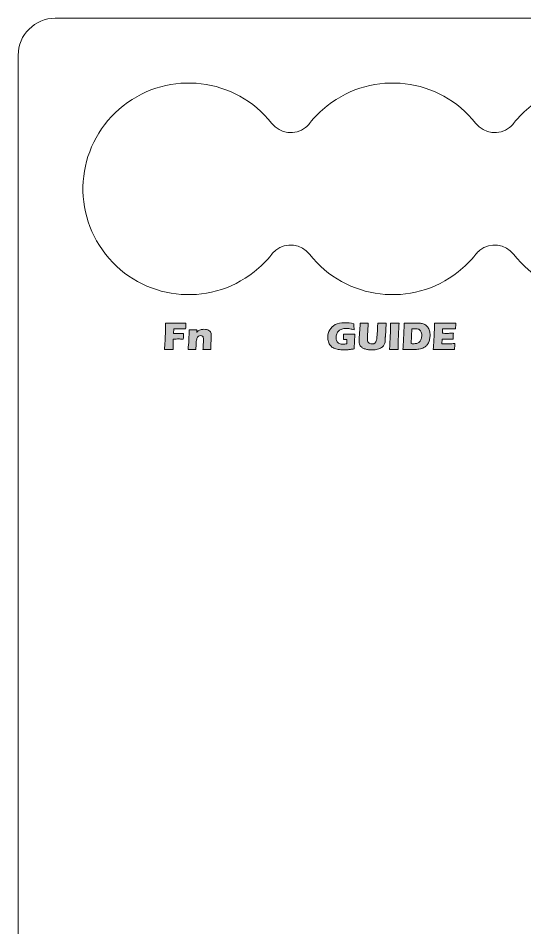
# Model space of a CAD drawing. Header units: millimetres. Extents: x 442 to 758, y 352 to 548.
# Drawn here: x 442.3 to 496.9, y 450.3 to 548.3 of the extents above; entities that cross this region are included whole.
import ezdxf

# ---------------------------------------------------------------- set-up
doc = ezdxf.new("R2010")
doc.units = ezdxf.units.MM
doc.header["$MEASUREMENT"] = 0

# ---------------------------------------------------------------- blocks, each defined once
blk = doc.blocks.new('block 2')
at = {"color": 7, "lineweight": 9, "true_color": 0xffffff}
blk.add_open_spline([(495.679, 536.988), (496.237, 537.696), (496.876, 538.336), (497.584, 538.893), (502.531, 542.788), (509.699, 541.935), (513.593, 536.988), (514.482, 535.86), (516.116, 535.665), (517.244, 536.553), (517.406, 536.681), (517.552, 536.826), (517.679, 536.988), (518.237, 537.696), (518.876, 538.336), (519.584, 538.893), (524.531, 542.788), (531.699, 541.935), (535.593, 536.988), (539.488, 532.041), (538.635, 524.874), (533.688, 520.979), (528.741, 517.084), (521.574, 517.937), (517.679, 522.884), (516.791, 524.012), (515.156, 524.207), (514.028, 523.319), (513.866, 523.192), (513.72, 523.046), (513.593, 522.884), (513.036, 522.176), (512.396, 521.536), (511.688, 520.979), (506.741, 517.084), (499.574, 517.937), (495.679, 522.884), (494.791, 524.012), (493.156, 524.207), (492.028, 523.319), (491.866, 523.192), (491.72, 523.046), (491.593, 522.884), (491.036, 522.176), (490.396, 521.536), (489.688, 520.979), (484.741, 517.084), (477.574, 517.937), (473.679, 522.884), (472.791, 524.012), (471.156, 524.207), (470.028, 523.319), (469.866, 523.192), (469.72, 523.046), (469.593, 522.884), (469.036, 522.176), (468.396, 521.536), (467.688, 520.979), (462.741, 517.084), (455.574, 517.937), (451.679, 522.884), (447.784, 527.831), (448.637, 534.999), (453.584, 538.893), (458.531, 542.788), (465.699, 541.935), (469.593, 536.988), (470.482, 535.86), (472.116, 535.665), (473.244, 536.553), (473.406, 536.681), (473.552, 536.826), (473.679, 536.988), (474.237, 537.696), (474.876, 538.336), (475.584, 538.893), (480.531, 542.788), (487.699, 541.935), (491.593, 536.988), (492.482, 535.86), (494.116, 535.665), (495.244, 536.553), (495.406, 536.681), (495.552, 536.826), (495.679, 536.988)], degree=3, knots=[0, 0, 0, 0, 1, 1, 1, 2, 2, 2, 3, 3, 3, 4, 4, 4, 5, 5, 5, 6, 6, 6, 7, 7, 7, 8, 8, 8, 9, 9, 9, 10, 10, 10, 11, 11, 11, 12, 12, 12, 13, 13, 13, 14, 14, 14, 15, 15, 15, 16, 16, 16, 17, 17, 17, 18, 18, 18, 19, 19, 19, 20, 20, 20, 21, 21, 21, 22, 22, 22, 23, 23, 23, 24, 24, 24, 25, 25, 25, 26, 26, 26, 27, 27, 27, 28, 28, 28, 28], dxfattribs=at)
blk = doc.blocks.new('block 3')
at = {"color": 7, "lineweight": 9, "true_color": 0xffffff}
blk.add_open_spline([(754.251, 548.321), (754.251, 548.321), (446.251, 548.321), (446.251, 548.321), (444.042, 548.321), (442.251, 546.53), (442.251, 544.321), (442.251, 544.321), (442.251, 356.321), (442.251, 356.321), (442.251, 354.112), (444.042, 352.321), (446.251, 352.321), (446.251, 352.321), (754.251, 352.321), (754.251, 352.321), (756.461, 352.321), (758.251, 354.112), (758.251, 356.321), (758.251, 356.321), (758.251, 544.321), (758.251, 544.321), (758.251, 546.53), (756.461, 548.321), (754.251, 548.321)], degree=3, knots=[0, 0, 0, 0, 1, 1, 1, 2, 2, 2, 3, 3, 3, 4, 4, 4, 5, 5, 5, 6, 6, 6, 7, 7, 7, 8, 8, 8, 8], dxfattribs=at)
blk = doc.blocks.new('block 26')
at = {"true_color": 0xffffff}
h = blk.add_hatch(color=7, dxfattribs=at)
h.dxf.hatch_style = 2
edge = h.paths.add_edge_path()
edge.add_spline(control_points=[(458.02, 512.637), (458.049, 512.917), (458.069, 513.142), (458.08, 513.311), (458.096, 513.562), (458.112, 513.907), (458.127, 514.346), (458.142, 514.785), (458.15, 515.08), (458.15, 515.232), (458.15, 515.232), (458.15, 515.459), (458.15, 515.459), (458.565, 515.456), (458.95, 515.455), (459.307, 515.455), (459.667, 515.455), (460.013, 515.456), (460.345, 515.459), (460.323, 515.142), (460.312, 514.935), (460.312, 514.837), (460.312, 514.837), (460.132, 514.843), (460.132, 514.843), (460.132, 514.843), (459.987, 514.845), (459.987, 514.845), (459.987, 514.845), (459.843, 514.847), (459.843, 514.847), (459.843, 514.847), (459.436, 514.847), (459.436, 514.847), (459.389, 514.847), (459.252, 514.846), (459.024, 514.843), (459.024, 514.843), (459.006, 514.361), (459.006, 514.361), (459.006, 514.361), (459.305, 514.355), (459.305, 514.355), (459.305, 514.355), (459.64, 514.355), (459.64, 514.355), (459.737, 514.355), (459.884, 514.357), (460.083, 514.361), (460.067, 514.101), (460.06, 513.897), (460.06, 513.75), (459.838, 513.756), (459.674, 513.76), (459.566, 513.76), (459.385, 513.76), (459.187, 513.756), (458.972, 513.75), (458.972, 513.75), (458.951, 513.005), (458.951, 513.005), (458.951, 513.005), (458.949, 512.728), (458.949, 512.728), (458.949, 512.728), (458.949, 512.637), (458.949, 512.637), (458.949, 512.637), (458.504, 512.642), (458.504, 512.642), (458.469, 512.642), (458.308, 512.64), (458.02, 512.637)], knot_values=[0, 0, 0, 0, 1, 1, 1, 2, 2, 2, 3, 3, 3, 4, 4, 4, 5, 5, 5, 6, 6, 6, 7, 7, 7, 8, 8, 8, 9, 9, 9, 10, 10, 10, 11, 11, 11, 12, 12, 12, 13, 13, 13, 14, 14, 14, 15, 15, 15, 16, 16, 16, 17, 17, 17, 18, 18, 18, 19, 19, 19, 20, 20, 20, 21, 21, 21, 22, 22, 22, 23, 23, 23, 24, 24, 24, 24], degree=3, periodic=1)
h = blk.add_hatch(color=7, dxfattribs=at)
h.dxf.hatch_style = 2
edge = h.paths.add_edge_path()
edge.add_spline(control_points=[(460.564, 512.637), (460.604, 512.95), (460.634, 513.296), (460.655, 513.674), (460.676, 514.052), (460.689, 514.41), (460.693, 514.748), (460.859, 514.745), (461.002, 514.744), (461.122, 514.744), (461.261, 514.744), (461.395, 514.745), (461.523, 514.748), (461.523, 514.748), (461.503, 514.467), (461.503, 514.467), (461.548, 514.518), (461.587, 514.558), (461.62, 514.588), (461.653, 514.617), (461.694, 514.646), (461.743, 514.675), (461.792, 514.703), (461.844, 514.726), (461.899, 514.744), (461.955, 514.762), (462.015, 514.776), (462.08, 514.786), (462.146, 514.796), (462.214, 514.802), (462.286, 514.802), (462.385, 514.802), (462.482, 514.791), (462.576, 514.77), (462.671, 514.748), (462.75, 514.718), (462.813, 514.679), (462.876, 514.639), (462.93, 514.59), (462.972, 514.532), (463.015, 514.473), (463.043, 514.41), (463.057, 514.343), (463.071, 514.275), (463.078, 514.206), (463.078, 514.134), (463.078, 514.082), (463.072, 513.969), (463.061, 513.795), (463.061, 513.795), (463.025, 513.047), (463.025, 513.047), (463.018, 512.899), (463.015, 512.763), (463.015, 512.637), (462.876, 512.64), (462.746, 512.642), (462.625, 512.642), (462.461, 512.642), (462.311, 512.64), (462.176, 512.637), (462.189, 512.763), (462.202, 512.949), (462.216, 513.197), (462.23, 513.444), (462.237, 513.618), (462.237, 513.719), (462.237, 513.874), (462.207, 513.983), (462.147, 514.044), (462.087, 514.105), (462.011, 514.136), (461.92, 514.136), (461.84, 514.136), (461.765, 514.11), (461.694, 514.058), (461.623, 514.005), (461.568, 513.929), (461.529, 513.829), (461.491, 513.729), (461.463, 513.565), (461.447, 513.336), (461.432, 513.107), (461.421, 512.874), (461.415, 512.637), (461.278, 512.64), (461.143, 512.642), (461.012, 512.642), (460.875, 512.642), (460.725, 512.64), (460.564, 512.637)], knot_values=[0, 0, 0, 0, 1, 1, 1, 2, 2, 2, 3, 3, 3, 4, 4, 4, 5, 5, 5, 6, 6, 6, 7, 7, 7, 8, 8, 8, 9, 9, 9, 10, 10, 10, 11, 11, 11, 12, 12, 12, 13, 13, 13, 14, 14, 14, 15, 15, 15, 16, 16, 16, 17, 17, 17, 18, 18, 18, 19, 19, 19, 20, 20, 20, 21, 21, 21, 22, 22, 22, 23, 23, 23, 24, 24, 24, 25, 25, 25, 26, 26, 26, 27, 27, 27, 28, 28, 28, 29, 29, 29, 30, 30, 30, 30], degree=3, periodic=1)
at = {"lineweight": 0}
for points, knots in [([(458.02, 512.637), (458.049, 512.917), (458.069, 513.142), (458.08, 513.311), (458.096, 513.562), (458.112, 513.907), (458.127, 514.346), (458.142, 514.785), (458.15, 515.08), (458.15, 515.232), (458.15, 515.232), (458.15, 515.459), (458.15, 515.459), (458.565, 515.456), (458.95, 515.455), (459.307, 515.455), (459.667, 515.455), (460.013, 515.456), (460.345, 515.459), (460.323, 515.142), (460.312, 514.935), (460.312, 514.837), (460.312, 514.837), (460.132, 514.843), (460.132, 514.843), (460.132, 514.843), (459.987, 514.845), (459.987, 514.845), (459.987, 514.845), (459.843, 514.847), (459.843, 514.847), (459.843, 514.847), (459.436, 514.847), (459.436, 514.847), (459.389, 514.847), (459.252, 514.846), (459.024, 514.843), (459.024, 514.843), (459.006, 514.361), (459.006, 514.361), (459.006, 514.361), (459.305, 514.355), (459.305, 514.355), (459.305, 514.355), (459.64, 514.355), (459.64, 514.355), (459.737, 514.355), (459.884, 514.357), (460.083, 514.361), (460.067, 514.101), (460.06, 513.897), (460.06, 513.75), (459.838, 513.756), (459.674, 513.76), (459.566, 513.76), (459.385, 513.76), (459.187, 513.756), (458.972, 513.75), (458.972, 513.75), (458.951, 513.005), (458.951, 513.005), (458.951, 513.005), (458.949, 512.728), (458.949, 512.728), (458.949, 512.728), (458.949, 512.637), (458.949, 512.637), (458.949, 512.637), (458.504, 512.642), (458.504, 512.642), (458.469, 512.642), (458.308, 512.64), (458.02, 512.637)], [0, 0, 0, 0, 1, 1, 1, 2, 2, 2, 3, 3, 3, 4, 4, 4, 5, 5, 5, 6, 6, 6, 7, 7, 7, 8, 8, 8, 9, 9, 9, 10, 10, 10, 11, 11, 11, 12, 12, 12, 13, 13, 13, 14, 14, 14, 15, 15, 15, 16, 16, 16, 17, 17, 17, 18, 18, 18, 19, 19, 19, 20, 20, 20, 21, 21, 21, 22, 22, 22, 23, 23, 23, 24, 24, 24, 24]), ([(460.564, 512.637), (460.604, 512.95), (460.634, 513.296), (460.655, 513.674), (460.676, 514.052), (460.689, 514.41), (460.693, 514.748), (460.859, 514.745), (461.002, 514.744), (461.122, 514.744), (461.261, 514.744), (461.395, 514.745), (461.523, 514.748), (461.523, 514.748), (461.503, 514.467), (461.503, 514.467), (461.548, 514.518), (461.587, 514.558), (461.62, 514.588), (461.653, 514.617), (461.694, 514.646), (461.743, 514.675), (461.792, 514.703), (461.844, 514.726), (461.899, 514.744), (461.955, 514.762), (462.015, 514.776), (462.08, 514.786), (462.146, 514.796), (462.214, 514.802), (462.286, 514.802), (462.385, 514.802), (462.482, 514.791), (462.576, 514.77), (462.671, 514.748), (462.75, 514.718), (462.813, 514.679), (462.876, 514.639), (462.93, 514.59), (462.972, 514.532), (463.015, 514.473), (463.043, 514.41), (463.057, 514.343), (463.071, 514.275), (463.078, 514.206), (463.078, 514.134), (463.078, 514.082), (463.072, 513.969), (463.061, 513.795), (463.061, 513.795), (463.025, 513.047), (463.025, 513.047), (463.018, 512.899), (463.015, 512.763), (463.015, 512.637), (462.876, 512.64), (462.746, 512.642), (462.625, 512.642), (462.461, 512.642), (462.311, 512.64), (462.176, 512.637), (462.189, 512.763), (462.202, 512.949), (462.216, 513.197), (462.23, 513.444), (462.237, 513.618), (462.237, 513.719), (462.237, 513.874), (462.207, 513.983), (462.147, 514.044), (462.087, 514.105), (462.011, 514.136), (461.92, 514.136), (461.84, 514.136), (461.765, 514.11), (461.694, 514.058), (461.623, 514.005), (461.568, 513.929), (461.529, 513.829), (461.491, 513.729), (461.463, 513.565), (461.447, 513.336), (461.432, 513.107), (461.421, 512.874), (461.415, 512.637), (461.278, 512.64), (461.143, 512.642), (461.012, 512.642), (460.875, 512.642), (460.725, 512.64), (460.564, 512.637)], [0, 0, 0, 0, 1, 1, 1, 2, 2, 2, 3, 3, 3, 4, 4, 4, 5, 5, 5, 6, 6, 6, 7, 7, 7, 8, 8, 8, 9, 9, 9, 10, 10, 10, 11, 11, 11, 12, 12, 12, 13, 13, 13, 14, 14, 14, 15, 15, 15, 16, 16, 16, 17, 17, 17, 18, 18, 18, 19, 19, 19, 20, 20, 20, 21, 21, 21, 22, 22, 22, 23, 23, 23, 24, 24, 24, 25, 25, 25, 26, 26, 26, 27, 27, 27, 28, 28, 28, 29, 29, 29, 30, 30, 30, 30])]:
    blk.add_open_spline(points, degree=3, knots=knots, dxfattribs=at)
blk = doc.blocks.new('block 27')
at = {"true_color": 0xffffff}
h = blk.add_hatch(color=7, dxfattribs=at)
h.dxf.hatch_style = 2
edge = h.paths.add_edge_path()
edge.add_spline(control_points=[(477.345, 514.283), (477.534, 514.28), (477.714, 514.279), (477.885, 514.279), (478.177, 514.279), (478.406, 514.28), (478.571, 514.283), (478.553, 514.094), (478.535, 513.827), (478.516, 513.481), (478.498, 513.135), (478.487, 512.874), (478.482, 512.697), (478.324, 512.668), (478.192, 512.647), (478.088, 512.634), (477.984, 512.621), (477.859, 512.61), (477.713, 512.599), (477.567, 512.589), (477.437, 512.584), (477.322, 512.584), (477.135, 512.584), (476.951, 512.599), (476.771, 512.629), (476.59, 512.659), (476.428, 512.708), (476.286, 512.776), (476.143, 512.843), (476.024, 512.935), (475.929, 513.051), (475.834, 513.167), (475.761, 513.304), (475.709, 513.462), (475.657, 513.621), (475.632, 513.785), (475.632, 513.954), (475.632, 514.234), (475.701, 514.494), (475.84, 514.733), (475.98, 514.973), (476.18, 515.163), (476.441, 515.303), (476.702, 515.443), (477.039, 515.513), (477.453, 515.513), (477.754, 515.513), (478.089, 515.476), (478.455, 515.403), (478.455, 515.202), (478.464, 514.978), (478.482, 514.731), (478.383, 514.764), (478.303, 514.79), (478.241, 514.807), (478.18, 514.824), (478.108, 514.84), (478.026, 514.854), (477.944, 514.869), (477.866, 514.88), (477.793, 514.886), (477.719, 514.893), (477.653, 514.897), (477.595, 514.897), (477.444, 514.897), (477.3, 514.875), (477.165, 514.832), (477.03, 514.788), (476.914, 514.721), (476.817, 514.631), (476.72, 514.541), (476.647, 514.433), (476.599, 514.308), (476.551, 514.182), (476.527, 514.05), (476.527, 513.911), (476.527, 513.769), (476.554, 513.642), (476.609, 513.531), (476.664, 513.421), (476.752, 513.336), (476.872, 513.278), (476.992, 513.22), (477.125, 513.191), (477.273, 513.191), (477.395, 513.191), (477.53, 513.209), (477.676, 513.245), (477.676, 513.245), (477.699, 513.694), (477.699, 513.694), (477.61, 513.698), (477.557, 513.7), (477.54, 513.7), (477.54, 513.7), (477.32, 513.698), (477.32, 513.698), (477.32, 513.698), (477.335, 513.952), (477.335, 513.952), (477.336, 513.98), (477.338, 514.019), (477.341, 514.071), (477.344, 514.123), (477.345, 514.193), (477.345, 514.283)], knot_values=[0, 0, 0, 0, 1, 1, 1, 2, 2, 2, 3, 3, 3, 4, 4, 4, 5, 5, 5, 6, 6, 6, 7, 7, 7, 8, 8, 8, 9, 9, 9, 10, 10, 10, 11, 11, 11, 12, 12, 12, 13, 13, 13, 14, 14, 14, 15, 15, 15, 16, 16, 16, 17, 17, 17, 18, 18, 18, 19, 19, 19, 20, 20, 20, 21, 21, 21, 22, 22, 22, 23, 23, 23, 24, 24, 24, 25, 25, 25, 26, 26, 26, 27, 27, 27, 28, 28, 28, 29, 29, 29, 30, 30, 30, 31, 31, 31, 32, 32, 32, 33, 33, 33, 34, 34, 34, 35, 35, 35, 35], degree=3, periodic=1)
h = blk.add_hatch(color=7, dxfattribs=at)
h.dxf.hatch_style = 2
edge = h.paths.add_edge_path()
edge.add_spline(control_points=[(479.113, 515.459), (479.328, 515.456), (479.479, 515.455), (479.568, 515.455), (479.678, 515.455), (479.824, 515.456), (480.008, 515.459), (480.008, 515.459), (479.946, 514.58), (479.946, 514.58), (479.934, 514.415), (479.925, 514.26), (479.918, 514.115), (479.912, 513.971), (479.909, 513.871), (479.909, 513.816), (479.909, 513.711), (479.917, 513.623), (479.932, 513.553), (479.947, 513.483), (479.974, 513.423), (480.014, 513.374), (480.054, 513.325), (480.11, 513.289), (480.181, 513.264), (480.252, 513.239), (480.326, 513.227), (480.403, 513.227), (480.469, 513.227), (480.531, 513.236), (480.589, 513.254), (480.634, 513.268), (480.675, 513.289), (480.71, 513.315), (480.742, 513.34), (480.77, 513.368), (480.793, 513.401), (480.822, 513.441), (480.847, 513.49), (480.87, 513.549), (480.892, 513.605), (480.908, 513.677), (480.919, 513.766), (480.932, 513.856), (480.948, 514.061), (480.969, 514.381), (480.987, 514.653), (481, 514.903), (481.01, 515.129), (481.018, 515.349), (481.026, 515.459), (481.033, 515.459), (481.241, 515.459), (481.405, 515.459), (481.525, 515.459), (481.525, 515.459), (481.944, 515.459), (481.944, 515.459), (481.944, 515.459), (481.844, 513.991), (481.844, 513.991), (481.842, 513.964), (481.842, 513.941), (481.842, 513.923), (481.836, 513.637), (481.819, 513.434), (481.789, 513.316), (481.759, 513.199), (481.71, 513.096), (481.641, 513.01), (481.572, 512.923), (481.472, 512.844), (481.339, 512.775), (481.207, 512.705), (481.057, 512.656), (480.889, 512.627), (480.72, 512.598), (480.55, 512.584), (480.378, 512.584), (480.224, 512.584), (480.075, 512.595), (479.931, 512.617), (479.799, 512.639), (479.68, 512.671), (479.573, 512.713), (479.467, 512.755), (479.375, 512.804), (479.296, 512.861), (479.225, 512.913), (479.17, 512.966), (479.131, 513.021), (479.093, 513.075), (479.062, 513.14), (479.04, 513.216), (479.015, 513.302), (479.003, 513.393), (479.003, 513.491), (479.003, 513.524), (479.004, 513.574), (479.007, 513.641), (479.01, 513.708), (479.016, 513.804), (479.026, 513.929), (479.026, 513.929), (479.053, 514.26), (479.053, 514.26), (479.06, 514.347), (479.067, 514.474), (479.076, 514.642), (479.076, 514.642), (479.113, 515.459), (479.113, 515.459)], knot_values=[0, 0, 0, 0, 1, 1, 1, 2, 2, 2, 3, 3, 3, 4, 4, 4, 5, 5, 5, 6, 6, 6, 7, 7, 7, 8, 8, 8, 9, 9, 9, 10, 10, 10, 11, 11, 11, 12, 12, 12, 13, 13, 13, 14, 14, 14, 15, 15, 15, 16, 16, 16, 17, 17, 17, 18, 18, 18, 19, 19, 19, 20, 20, 20, 21, 21, 21, 22, 22, 22, 23, 23, 23, 24, 24, 24, 25, 25, 25, 26, 26, 26, 27, 27, 27, 28, 28, 28, 29, 29, 29, 30, 30, 30, 31, 31, 31, 32, 32, 32, 33, 33, 33, 34, 34, 34, 35, 35, 35, 36, 36, 36, 37, 37, 37, 37], degree=3, periodic=1)
h = blk.add_hatch(color=7, dxfattribs=at)
h.dxf.hatch_style = 2
edge = h.paths.add_edge_path()
edge.add_spline(control_points=[(482.288, 512.637), (482.367, 513.744), (482.407, 514.596), (482.407, 515.192), (482.407, 515.192), (482.405, 515.459), (482.405, 515.459), (482.646, 515.456), (482.807, 515.455), (482.889, 515.455), (482.926, 515.455), (483.074, 515.456), (483.333, 515.459), (483.309, 515.149), (483.288, 514.855), (483.273, 514.578), (483.254, 514.193), (483.24, 513.832), (483.232, 513.496), (483.224, 513.161), (483.219, 512.874), (483.219, 512.637), (483.219, 512.637), (482.796, 512.642), (482.796, 512.642), (482.713, 512.642), (482.544, 512.64), (482.288, 512.637)], knot_values=[0, 0, 0, 0, 1, 1, 1, 2, 2, 2, 3, 3, 3, 4, 4, 4, 5, 5, 5, 6, 6, 6, 7, 7, 7, 8, 8, 8, 9, 9, 9, 9], degree=3, periodic=1)
h = blk.add_hatch(color=7, dxfattribs=at)
h.dxf.hatch_style = 2
edge = h.paths.add_edge_path()
edge.add_spline(control_points=[(483.73, 512.637), (483.761, 512.952), (483.782, 513.203), (483.793, 513.392), (483.809, 513.673), (483.826, 514.037), (483.843, 514.483), (483.855, 514.825), (483.861, 515.07), (483.861, 515.217), (483.861, 515.217), (483.861, 515.459), (483.861, 515.459), (484.022, 515.455), (484.162, 515.453), (484.279, 515.453), (484.392, 515.453), (484.54, 515.456), (484.723, 515.462), (484.906, 515.468), (485.078, 515.471), (485.24, 515.471), (485.424, 515.471), (485.586, 515.46), (485.725, 515.438), (485.865, 515.416), (485.994, 515.371), (486.115, 515.302), (486.235, 515.233), (486.336, 515.143), (486.418, 515.031), (486.499, 514.919), (486.561, 514.789), (486.604, 514.639), (486.646, 514.49), (486.668, 514.336), (486.668, 514.177), (486.668, 514.022), (486.651, 513.872), (486.618, 513.728), (486.585, 513.584), (486.539, 513.454), (486.48, 513.338), (486.42, 513.222), (486.351, 513.123), (486.272, 513.039), (486.193, 512.956), (486.102, 512.885), (486, 512.826), (485.924, 512.781), (485.848, 512.747), (485.771, 512.722), (485.693, 512.697), (485.588, 512.677), (485.454, 512.662), (485.305, 512.646), (485.137, 512.637), (484.948, 512.637), (484.948, 512.637), (484.113, 512.644), (484.113, 512.644), (484.034, 512.644), (483.907, 512.642), (483.73, 512.637)], knot_values=[0, 0, 0, 0, 1, 1, 1, 2, 2, 2, 3, 3, 3, 4, 4, 4, 5, 5, 5, 6, 6, 6, 7, 7, 7, 8, 8, 8, 9, 9, 9, 10, 10, 10, 11, 11, 11, 12, 12, 12, 13, 13, 13, 14, 14, 14, 15, 15, 15, 16, 16, 16, 17, 17, 17, 18, 18, 18, 19, 19, 19, 20, 20, 20, 21, 21, 21, 21], degree=3, periodic=1)
edge = h.paths.add_edge_path()
edge.add_spline(control_points=[(484.624, 513.26), (484.7, 513.253), (484.779, 513.249), (484.862, 513.249), (485.002, 513.249), (485.127, 513.262), (485.238, 513.286), (485.348, 513.311), (485.445, 513.364), (485.528, 513.446), (485.611, 513.527), (485.673, 513.631), (485.713, 513.759), (485.753, 513.886), (485.773, 514.017), (485.773, 514.151), (485.773, 514.315), (485.743, 514.453), (485.684, 514.565), (485.624, 514.677), (485.546, 514.755), (485.447, 514.8), (485.348, 514.844), (485.214, 514.866), (485.045, 514.866), (484.946, 514.866), (484.829, 514.862), (484.694, 514.853), (484.694, 514.853), (484.624, 513.26), (484.624, 513.26)], knot_values=[0, 0, 0, 0, 1, 1, 1, 2, 2, 2, 3, 3, 3, 4, 4, 4, 5, 5, 5, 6, 6, 6, 7, 7, 7, 8, 8, 8, 9, 9, 9, 10, 10, 10, 10], degree=3, periodic=1)
h = blk.add_hatch(color=7, dxfattribs=at)
h.dxf.hatch_style = 2
edge = h.paths.add_edge_path()
edge.add_spline(control_points=[(486.998, 512.637), (487.033, 512.993), (487.058, 513.291), (487.074, 513.53), (487.09, 513.77), (487.106, 514.089), (487.122, 514.486), (487.138, 514.884), (487.145, 515.148), (487.145, 515.277), (487.145, 515.277), (487.143, 515.459), (487.143, 515.459), (487.469, 515.456), (487.862, 515.455), (488.324, 515.455), (488.749, 515.455), (489.125, 515.456), (489.45, 515.459), (489.45, 515.459), (489.446, 515.391), (489.446, 515.391), (489.444, 515.375), (489.441, 515.315), (489.435, 515.212), (489.435, 515.212), (489.423, 514.987), (489.423, 514.987), (489.42, 514.939), (489.419, 514.89), (489.419, 514.841), (489.153, 514.852), (488.93, 514.857), (488.749, 514.857), (488.551, 514.857), (488.417, 514.857), (488.347, 514.856), (488.278, 514.856), (488.169, 514.853), (488.022, 514.847), (488.022, 514.847), (487.996, 514.372), (487.996, 514.372), (488.159, 514.368), (488.348, 514.366), (488.565, 514.366), (488.642, 514.366), (488.848, 514.37), (489.181, 514.38), (489.167, 514.204), (489.154, 513.993), (489.142, 513.75), (488.903, 513.752), (488.721, 513.754), (488.592, 513.754), (488.402, 513.754), (488.19, 513.749), (487.954, 513.739), (487.954, 513.739), (487.93, 513.237), (487.93, 513.237), (487.93, 513.237), (488.167, 513.237), (488.167, 513.237), (488.237, 513.237), (488.383, 513.239), (488.603, 513.243), (488.603, 513.243), (489.031, 513.253), (489.031, 513.253), (489.094, 513.255), (489.2, 513.26), (489.349, 513.27), (489.332, 513.066), (489.318, 512.855), (489.307, 512.637), (488.971, 512.64), (488.602, 512.642), (488.201, 512.642), (488.201, 512.642), (487.292, 512.64), (487.292, 512.64), (487.292, 512.64), (486.998, 512.637), (486.998, 512.637)], knot_values=[0, 0, 0, 0, 1, 1, 1, 2, 2, 2, 3, 3, 3, 4, 4, 4, 5, 5, 5, 6, 6, 6, 7, 7, 7, 8, 8, 8, 9, 9, 9, 10, 10, 10, 11, 11, 11, 12, 12, 12, 13, 13, 13, 14, 14, 14, 15, 15, 15, 16, 16, 16, 17, 17, 17, 18, 18, 18, 19, 19, 19, 20, 20, 20, 21, 21, 21, 22, 22, 22, 23, 23, 23, 24, 24, 24, 25, 25, 25, 26, 26, 26, 27, 27, 27, 28, 28, 28, 28], degree=3, periodic=1)
at = {"lineweight": 0}
for points, knots in [([(477.345, 514.283), (477.534, 514.28), (477.714, 514.279), (477.885, 514.279), (478.177, 514.279), (478.406, 514.28), (478.571, 514.283), (478.553, 514.094), (478.535, 513.827), (478.516, 513.481), (478.498, 513.135), (478.487, 512.874), (478.482, 512.697), (478.324, 512.668), (478.192, 512.647), (478.088, 512.634), (477.984, 512.621), (477.859, 512.61), (477.713, 512.599), (477.567, 512.589), (477.437, 512.584), (477.322, 512.584), (477.135, 512.584), (476.951, 512.599), (476.771, 512.629), (476.59, 512.659), (476.428, 512.708), (476.286, 512.776), (476.143, 512.843), (476.024, 512.935), (475.929, 513.051), (475.834, 513.167), (475.761, 513.304), (475.709, 513.462), (475.657, 513.621), (475.632, 513.785), (475.632, 513.954), (475.632, 514.234), (475.701, 514.494), (475.84, 514.733), (475.98, 514.973), (476.18, 515.163), (476.441, 515.303), (476.702, 515.443), (477.039, 515.513), (477.453, 515.513), (477.754, 515.513), (478.089, 515.476), (478.455, 515.403), (478.455, 515.202), (478.464, 514.978), (478.482, 514.731), (478.383, 514.764), (478.303, 514.79), (478.241, 514.807), (478.18, 514.824), (478.108, 514.84), (478.026, 514.854), (477.944, 514.869), (477.866, 514.88), (477.793, 514.886), (477.719, 514.893), (477.653, 514.897), (477.595, 514.897), (477.444, 514.897), (477.3, 514.875), (477.165, 514.832), (477.03, 514.788), (476.914, 514.721), (476.817, 514.631), (476.72, 514.541), (476.647, 514.433), (476.599, 514.308), (476.551, 514.182), (476.527, 514.05), (476.527, 513.911), (476.527, 513.769), (476.554, 513.642), (476.609, 513.531), (476.664, 513.421), (476.752, 513.336), (476.872, 513.278), (476.992, 513.22), (477.125, 513.191), (477.273, 513.191), (477.395, 513.191), (477.53, 513.209), (477.676, 513.245), (477.676, 513.245), (477.699, 513.694), (477.699, 513.694), (477.61, 513.698), (477.557, 513.7), (477.54, 513.7), (477.54, 513.7), (477.32, 513.698), (477.32, 513.698), (477.32, 513.698), (477.335, 513.952), (477.335, 513.952), (477.336, 513.98), (477.338, 514.019), (477.341, 514.071), (477.344, 514.123), (477.345, 514.193), (477.345, 514.283)], [0, 0, 0, 0, 1, 1, 1, 2, 2, 2, 3, 3, 3, 4, 4, 4, 5, 5, 5, 6, 6, 6, 7, 7, 7, 8, 8, 8, 9, 9, 9, 10, 10, 10, 11, 11, 11, 12, 12, 12, 13, 13, 13, 14, 14, 14, 15, 15, 15, 16, 16, 16, 17, 17, 17, 18, 18, 18, 19, 19, 19, 20, 20, 20, 21, 21, 21, 22, 22, 22, 23, 23, 23, 24, 24, 24, 25, 25, 25, 26, 26, 26, 27, 27, 27, 28, 28, 28, 29, 29, 29, 30, 30, 30, 31, 31, 31, 32, 32, 32, 33, 33, 33, 34, 34, 34, 35, 35, 35, 35]), ([(479.113, 515.459), (479.328, 515.456), (479.479, 515.455), (479.568, 515.455), (479.678, 515.455), (479.824, 515.456), (480.008, 515.459), (480.008, 515.459), (479.946, 514.58), (479.946, 514.58), (479.934, 514.415), (479.925, 514.26), (479.918, 514.115), (479.912, 513.971), (479.909, 513.871), (479.909, 513.816), (479.909, 513.711), (479.917, 513.623), (479.932, 513.553), (479.947, 513.483), (479.974, 513.423), (480.014, 513.374), (480.054, 513.325), (480.11, 513.289), (480.181, 513.264), (480.252, 513.239), (480.326, 513.227), (480.403, 513.227), (480.469, 513.227), (480.531, 513.236), (480.589, 513.254), (480.634, 513.268), (480.675, 513.289), (480.71, 513.315), (480.742, 513.34), (480.77, 513.368), (480.793, 513.401), (480.822, 513.441), (480.847, 513.49), (480.87, 513.549), (480.892, 513.605), (480.908, 513.677), (480.919, 513.766), (480.932, 513.856), (480.948, 514.061), (480.969, 514.381), (480.987, 514.653), (481, 514.903), (481.01, 515.129), (481.018, 515.349), (481.026, 515.459), (481.033, 515.459), (481.241, 515.459), (481.405, 515.459), (481.525, 515.459), (481.525, 515.459), (481.944, 515.459), (481.944, 515.459), (481.944, 515.459), (481.844, 513.991), (481.844, 513.991), (481.842, 513.964), (481.842, 513.941), (481.842, 513.923), (481.836, 513.637), (481.819, 513.434), (481.789, 513.316), (481.759, 513.199), (481.71, 513.096), (481.641, 513.01), (481.572, 512.923), (481.472, 512.844), (481.339, 512.775), (481.207, 512.705), (481.057, 512.656), (480.889, 512.627), (480.72, 512.598), (480.55, 512.584), (480.378, 512.584), (480.224, 512.584), (480.075, 512.595), (479.931, 512.617), (479.799, 512.639), (479.68, 512.671), (479.573, 512.713), (479.467, 512.755), (479.375, 512.804), (479.296, 512.861), (479.225, 512.913), (479.17, 512.966), (479.131, 513.021), (479.093, 513.075), (479.062, 513.14), (479.04, 513.216), (479.015, 513.302), (479.003, 513.393), (479.003, 513.491), (479.003, 513.524), (479.004, 513.574), (479.007, 513.641), (479.01, 513.708), (479.016, 513.804), (479.026, 513.929), (479.026, 513.929), (479.053, 514.26), (479.053, 514.26), (479.06, 514.347), (479.067, 514.474), (479.076, 514.642), (479.076, 514.642), (479.113, 515.459), (479.113, 515.459)], [0, 0, 0, 0, 1, 1, 1, 2, 2, 2, 3, 3, 3, 4, 4, 4, 5, 5, 5, 6, 6, 6, 7, 7, 7, 8, 8, 8, 9, 9, 9, 10, 10, 10, 11, 11, 11, 12, 12, 12, 13, 13, 13, 14, 14, 14, 15, 15, 15, 16, 16, 16, 17, 17, 17, 18, 18, 18, 19, 19, 19, 20, 20, 20, 21, 21, 21, 22, 22, 22, 23, 23, 23, 24, 24, 24, 25, 25, 25, 26, 26, 26, 27, 27, 27, 28, 28, 28, 29, 29, 29, 30, 30, 30, 31, 31, 31, 32, 32, 32, 33, 33, 33, 34, 34, 34, 35, 35, 35, 36, 36, 36, 37, 37, 37, 37]), ([(482.288, 512.637), (482.367, 513.744), (482.407, 514.596), (482.407, 515.192), (482.407, 515.192), (482.405, 515.459), (482.405, 515.459), (482.646, 515.456), (482.807, 515.455), (482.889, 515.455), (482.926, 515.455), (483.074, 515.456), (483.333, 515.459), (483.309, 515.149), (483.288, 514.855), (483.273, 514.578), (483.254, 514.193), (483.24, 513.832), (483.232, 513.496), (483.224, 513.161), (483.219, 512.874), (483.219, 512.637), (483.219, 512.637), (482.796, 512.642), (482.796, 512.642), (482.713, 512.642), (482.544, 512.64), (482.288, 512.637)], [0, 0, 0, 0, 1, 1, 1, 2, 2, 2, 3, 3, 3, 4, 4, 4, 5, 5, 5, 6, 6, 6, 7, 7, 7, 8, 8, 8, 9, 9, 9, 9]), ([(483.73, 512.637), (483.761, 512.952), (483.782, 513.203), (483.793, 513.392), (483.809, 513.673), (483.826, 514.037), (483.843, 514.483), (483.855, 514.825), (483.861, 515.07), (483.861, 515.217), (483.861, 515.217), (483.861, 515.459), (483.861, 515.459), (484.022, 515.455), (484.162, 515.453), (484.279, 515.453), (484.392, 515.453), (484.54, 515.456), (484.723, 515.462), (484.906, 515.468), (485.078, 515.471), (485.24, 515.471), (485.424, 515.471), (485.586, 515.46), (485.725, 515.438), (485.865, 515.416), (485.994, 515.371), (486.115, 515.302), (486.235, 515.233), (486.336, 515.143), (486.418, 515.031), (486.499, 514.919), (486.561, 514.789), (486.604, 514.639), (486.646, 514.49), (486.668, 514.336), (486.668, 514.177), (486.668, 514.022), (486.651, 513.872), (486.618, 513.728), (486.585, 513.584), (486.539, 513.454), (486.48, 513.338), (486.42, 513.222), (486.351, 513.123), (486.272, 513.039), (486.193, 512.956), (486.102, 512.885), (486, 512.826), (485.924, 512.781), (485.848, 512.747), (485.771, 512.722), (485.693, 512.697), (485.588, 512.677), (485.454, 512.662), (485.305, 512.646), (485.137, 512.637), (484.948, 512.637), (484.948, 512.637), (484.113, 512.644), (484.113, 512.644), (484.034, 512.644), (483.907, 512.642), (483.73, 512.637)], [0, 0, 0, 0, 1, 1, 1, 2, 2, 2, 3, 3, 3, 4, 4, 4, 5, 5, 5, 6, 6, 6, 7, 7, 7, 8, 8, 8, 9, 9, 9, 10, 10, 10, 11, 11, 11, 12, 12, 12, 13, 13, 13, 14, 14, 14, 15, 15, 15, 16, 16, 16, 17, 17, 17, 18, 18, 18, 19, 19, 19, 20, 20, 20, 21, 21, 21, 21]), ([(484.624, 513.26), (484.7, 513.253), (484.779, 513.249), (484.862, 513.249), (485.002, 513.249), (485.127, 513.262), (485.238, 513.286), (485.348, 513.311), (485.445, 513.364), (485.528, 513.446), (485.611, 513.527), (485.673, 513.631), (485.713, 513.759), (485.753, 513.886), (485.773, 514.017), (485.773, 514.151), (485.773, 514.315), (485.743, 514.453), (485.684, 514.565), (485.624, 514.677), (485.546, 514.755), (485.447, 514.8), (485.348, 514.844), (485.214, 514.866), (485.045, 514.866), (484.946, 514.866), (484.829, 514.862), (484.694, 514.853), (484.694, 514.853), (484.624, 513.26), (484.624, 513.26)], [0, 0, 0, 0, 1, 1, 1, 2, 2, 2, 3, 3, 3, 4, 4, 4, 5, 5, 5, 6, 6, 6, 7, 7, 7, 8, 8, 8, 9, 9, 9, 10, 10, 10, 10]), ([(486.998, 512.637), (487.033, 512.993), (487.058, 513.291), (487.074, 513.53), (487.09, 513.77), (487.106, 514.089), (487.122, 514.486), (487.138, 514.884), (487.145, 515.148), (487.145, 515.277), (487.145, 515.277), (487.143, 515.459), (487.143, 515.459), (487.469, 515.456), (487.862, 515.455), (488.324, 515.455), (488.749, 515.455), (489.125, 515.456), (489.45, 515.459), (489.45, 515.459), (489.446, 515.391), (489.446, 515.391), (489.444, 515.375), (489.441, 515.315), (489.435, 515.212), (489.435, 515.212), (489.423, 514.987), (489.423, 514.987), (489.42, 514.939), (489.419, 514.89), (489.419, 514.841), (489.153, 514.852), (488.93, 514.857), (488.749, 514.857), (488.551, 514.857), (488.417, 514.857), (488.347, 514.856), (488.278, 514.856), (488.169, 514.853), (488.022, 514.847), (488.022, 514.847), (487.996, 514.372), (487.996, 514.372), (488.159, 514.368), (488.348, 514.366), (488.565, 514.366), (488.642, 514.366), (488.848, 514.37), (489.181, 514.38), (489.167, 514.204), (489.154, 513.993), (489.142, 513.75), (488.903, 513.752), (488.721, 513.754), (488.592, 513.754), (488.402, 513.754), (488.19, 513.749), (487.954, 513.739), (487.954, 513.739), (487.93, 513.237), (487.93, 513.237), (487.93, 513.237), (488.167, 513.237), (488.167, 513.237), (488.237, 513.237), (488.383, 513.239), (488.603, 513.243), (488.603, 513.243), (489.031, 513.253), (489.031, 513.253), (489.094, 513.255), (489.2, 513.26), (489.349, 513.27), (489.332, 513.066), (489.318, 512.855), (489.307, 512.637), (488.971, 512.64), (488.602, 512.642), (488.201, 512.642), (488.201, 512.642), (487.292, 512.64), (487.292, 512.64), (487.292, 512.64), (486.998, 512.637), (486.998, 512.637)], [0, 0, 0, 0, 1, 1, 1, 2, 2, 2, 3, 3, 3, 4, 4, 4, 5, 5, 5, 6, 6, 6, 7, 7, 7, 8, 8, 8, 9, 9, 9, 10, 10, 10, 11, 11, 11, 12, 12, 12, 13, 13, 13, 14, 14, 14, 15, 15, 15, 16, 16, 16, 17, 17, 17, 18, 18, 18, 19, 19, 19, 20, 20, 20, 21, 21, 21, 22, 22, 22, 23, 23, 23, 24, 24, 24, 25, 25, 25, 26, 26, 26, 27, 27, 27, 28, 28, 28, 28])]:
    blk.add_open_spline(points, degree=3, knots=knots, dxfattribs=at)

msp = doc.modelspace()

# ---------------------------------------------------------------- block references
for name in ['block 3', 'block 2', 'block 27', 'block 26']:
    msp.add_blockref(name, (0, 0))

doc.saveas('drawing.dxf')
